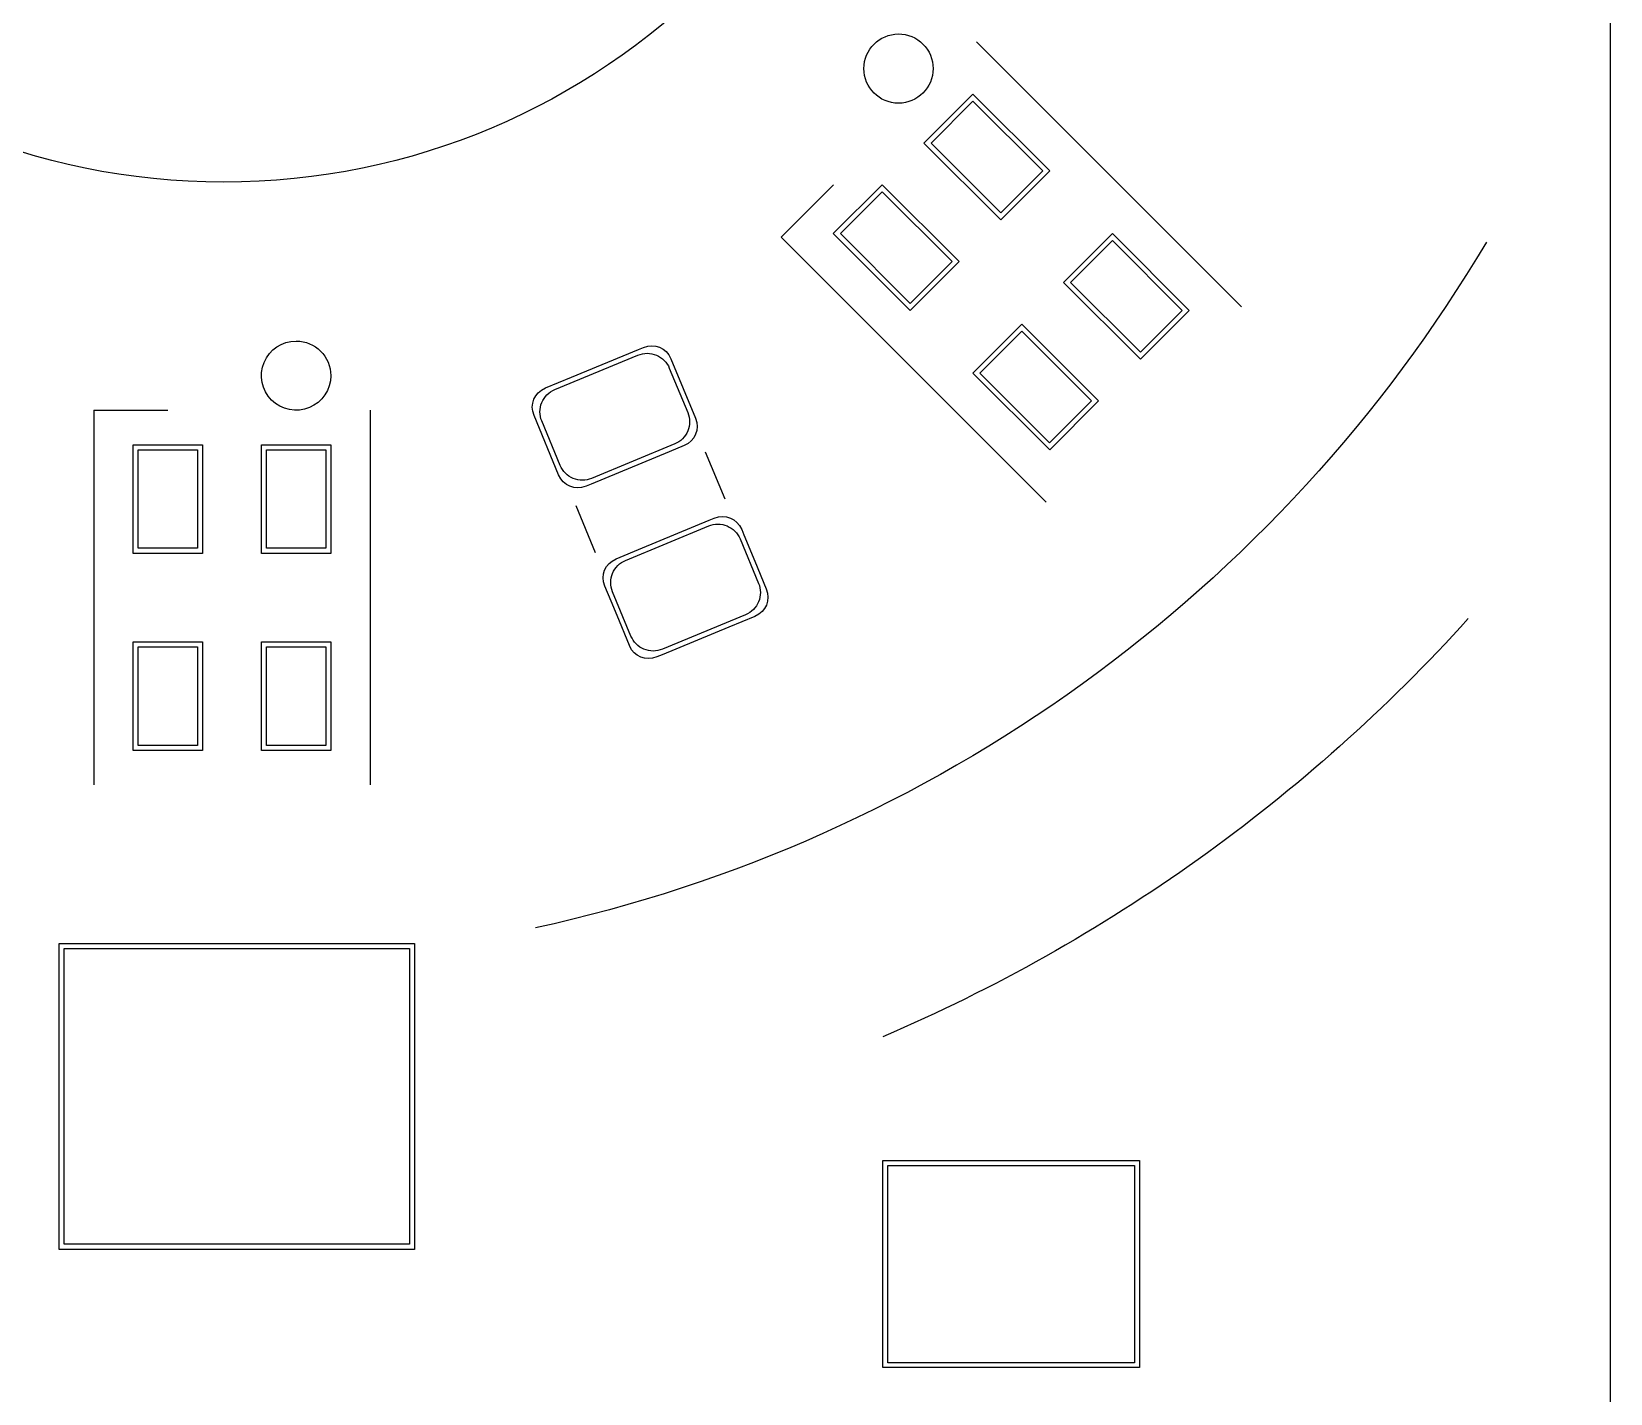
# Model space of a CAD drawing. Header units: millimetres. Extents: x 0 to 28, y 0 to 98.
# Drawn here: x 11.99 to 27.99, y 44.9 to 58.71 of the extents above; entities that cross this region are included whole.
import ezdxf

# ---------------------------------------------------------------- set-up
doc = ezdxf.new("R2010")
doc.units = ezdxf.units.MM
doc.layers.add('Make2D', color=178, linetype='Continuous', true_color=0x000000)

msp = doc.modelspace()

# ---------------------------------------------------------------- linework, layer by layer
at = {"layer": 'Make2D', "color": 178, "true_color": 0x000000}
for p, q in [((27.995, 2.74), (27.995, 95.239)), ((21.568, 58.608), (24.255, 55.921)), ((21.036, 57.582), (21.533, 58.079)), ((21.036, 57.582), (21.533, 58.079)), ((21.108, 57.582), (21.532, 58.006)), ((21.108, 57.582), (21.532, 58.006)), ((21.532, 58.006), (22.24, 57.3)), ((21.532, 58.006), (22.24, 57.3)), ((21.533, 58.079), (22.312, 57.299)), ((21.533, 58.079), (22.312, 57.299)), ((21.816, 56.803), (21.036, 57.582)), ((21.816, 56.803), (21.036, 57.582)), ((21.816, 56.875), (21.108, 57.582)), ((21.816, 56.875), (21.108, 57.582)), ((22.24, 57.3), (21.816, 56.875)), ((22.24, 57.3), (21.816, 56.875)), ((22.312, 57.299), (21.816, 56.803)), ((22.312, 57.299), (21.816, 56.803)), ((19.588, 56.628), (20.118, 57.158)), ((20.117, 56.663), (20.614, 57.159)), ((20.117, 56.663), (20.614, 57.159)), ((20.614, 57.159), (21.393, 56.38)), ((20.614, 57.159), (21.393, 56.38)), ((20.189, 56.663), (20.614, 57.087)), ((20.189, 56.663), (20.614, 57.087)), ((20.614, 57.087), (21.321, 56.38)), ((20.614, 57.087), (21.321, 56.38)), ((20.896, 55.884), (20.117, 56.663)), ((20.896, 55.884), (20.117, 56.663)), ((20.896, 55.956), (20.189, 56.663)), ((20.896, 55.956), (20.189, 56.663)), ((22.451, 56.168), (22.947, 56.664)), ((22.451, 56.168), (22.947, 56.664)), ((22.947, 56.664), (23.726, 55.885)), ((22.947, 56.664), (23.726, 55.885)), ((19.588, 56.628), (22.275, 53.941)), ((22.523, 56.168), (22.947, 56.592)), ((22.523, 56.168), (22.947, 56.592)), ((22.947, 56.592), (23.654, 55.885)), ((22.947, 56.592), (23.654, 55.885)), ((21.321, 56.38), (20.896, 55.956)), ((21.321, 56.38), (20.896, 55.956)), ((21.393, 56.38), (20.896, 55.884)), ((21.393, 56.38), (20.896, 55.884)), ((23.23, 55.389), (22.451, 56.168)), ((23.23, 55.389), (22.451, 56.168)), ((23.23, 55.461), (22.523, 56.168)), ((23.23, 55.461), (22.523, 56.168)), ((23.654, 55.885), (23.23, 55.461)), ((23.654, 55.885), (23.23, 55.461)), ((23.726, 55.885), (23.23, 55.389)), ((23.726, 55.885), (23.23, 55.389)), ((21.531, 55.249), (22.028, 55.745)), ((21.531, 55.249), (22.028, 55.745)), ((22.028, 55.745), (22.807, 54.966)), ((22.028, 55.745), (22.807, 54.966)), ((21.603, 55.249), (22.028, 55.673)), ((21.603, 55.249), (22.028, 55.673)), ((22.028, 55.673), (22.735, 54.966)), ((22.028, 55.673), (22.735, 54.966)), ((17.294, 55.082), (18.137, 55.431)), ((17.294, 55.082), (18.137, 55.431)), ((17.465, 55.208), (18.141, 55.487)), ((17.465, 55.208), (18.141, 55.487)), ((18.137, 55.431), (18.16, 55.439)), ((18.137, 55.431), (18.16, 55.439)), ((18.141, 55.487), (18.193, 55.509)), ((18.141, 55.487), (18.193, 55.509)), ((18.16, 55.439), (18.183, 55.445)), ((18.16, 55.439), (18.183, 55.445)), ((18.183, 55.445), (18.206, 55.448)), ((18.183, 55.445), (18.206, 55.448)), ((18.193, 55.509), (18.238, 55.523)), ((18.193, 55.509), (18.238, 55.523)), ((18.206, 55.448), (18.23, 55.45)), ((18.206, 55.448), (18.23, 55.45)), ((18.23, 55.45), (18.254, 55.448)), ((18.23, 55.45), (18.254, 55.448)), ((18.238, 55.523), (18.278, 55.527)), ((18.238, 55.523), (18.278, 55.527)), ((18.254, 55.448), (18.278, 55.445)), ((18.254, 55.448), (18.278, 55.445)), ((18.278, 55.527), (18.318, 55.523)), ((18.278, 55.527), (18.318, 55.523)), ((18.278, 55.445), (18.301, 55.439)), ((18.278, 55.445), (18.301, 55.439)), ((18.301, 55.439), (18.324, 55.431)), ((18.301, 55.439), (18.324, 55.431)), ((18.318, 55.523), (18.357, 55.511)), ((18.318, 55.523), (18.357, 55.511)), ((18.324, 55.431), (18.345, 55.421)), ((18.324, 55.431), (18.345, 55.421)), ((18.345, 55.421), (18.366, 55.408)), ((18.345, 55.421), (18.366, 55.408)), ((18.357, 55.511), (18.392, 55.492)), ((18.357, 55.511), (18.392, 55.492)), ((18.366, 55.408), (18.385, 55.394)), ((18.366, 55.408), (18.385, 55.394)), ((18.385, 55.394), (18.403, 55.378)), ((18.385, 55.394), (18.403, 55.378)), ((18.392, 55.492), (18.424, 55.467)), ((18.392, 55.492), (18.424, 55.467)), ((18.403, 55.378), (18.419, 55.36)), ((18.403, 55.378), (18.419, 55.36)), ((18.424, 55.467), (18.449, 55.435)), ((18.424, 55.467), (18.449, 55.435)), ((18.449, 55.435), (18.471, 55.394)), ((18.449, 55.435), (18.471, 55.394)), ((18.471, 55.394), (18.72, 54.792)), ((18.471, 55.394), (18.72, 54.792)), ((18.419, 55.36), (18.433, 55.341)), ((18.419, 55.36), (18.433, 55.341)), ((18.433, 55.341), (18.446, 55.321)), ((18.433, 55.341), (18.446, 55.321)), ((18.446, 55.321), (18.455, 55.299)), ((18.446, 55.321), (18.455, 55.299)), ((18.455, 55.299), (18.642, 54.849)), ((18.455, 55.299), (18.642, 54.849)), ((22.311, 54.47), (21.531, 55.249)), ((22.311, 54.47), (21.531, 55.249)), ((22.31, 54.542), (21.603, 55.249)), ((22.31, 54.542), (21.603, 55.249)), ((17.127, 55.05), (17.158, 55.075)), ((17.127, 55.05), (17.158, 55.075)), ((17.158, 55.075), (17.199, 55.098)), ((17.158, 55.075), (17.199, 55.098)), ((17.199, 55.098), (17.465, 55.208)), ((17.199, 55.098), (17.465, 55.208)), ((17.233, 55.045), (17.252, 55.059)), ((17.233, 55.045), (17.252, 55.059)), ((17.252, 55.059), (17.273, 55.072)), ((17.252, 55.059), (17.273, 55.072)), ((17.273, 55.072), (17.294, 55.082)), ((17.273, 55.072), (17.294, 55.082)), ((17.066, 54.904), (17.07, 54.944)), ((17.066, 54.904), (17.07, 54.944)), ((17.07, 54.864), (17.066, 54.904)), ((17.07, 54.864), (17.066, 54.904)), ((17.07, 54.944), (17.082, 54.983)), ((17.07, 54.944), (17.082, 54.983)), ((17.082, 54.983), (17.101, 55.019)), ((17.082, 54.983), (17.101, 55.019)), ((17.101, 55.019), (17.127, 55.05)), ((17.101, 55.019), (17.127, 55.05)), ((17.145, 54.88), (17.148, 54.904)), ((17.145, 54.88), (17.148, 54.904)), ((17.148, 54.904), (17.154, 54.927)), ((17.148, 54.904), (17.154, 54.927)), ((17.154, 54.927), (17.162, 54.95)), ((17.154, 54.927), (17.162, 54.95)), ((17.162, 54.95), (17.173, 54.971)), ((17.162, 54.95), (17.173, 54.971)), ((17.173, 54.971), (17.185, 54.992)), ((17.173, 54.971), (17.185, 54.992)), ((17.185, 54.992), (17.199, 55.011)), ((17.185, 54.992), (17.199, 55.011)), ((17.199, 55.011), (17.215, 55.029)), ((17.199, 55.011), (17.215, 55.029)), ((17.215, 55.029), (17.233, 55.045)), ((17.215, 55.029), (17.233, 55.045)), ((22.735, 54.966), (22.31, 54.542)), ((22.735, 54.966), (22.31, 54.542)), ((22.807, 54.966), (22.311, 54.47)), ((22.807, 54.966), (22.311, 54.47)), ((12.622, 54.872), (13.372, 54.872)), ((12.622, 54.872), (12.622, 51.072)), ((15.422, 54.872), (15.422, 51.072)), ((17.084, 54.82), (17.07, 54.864)), ((17.084, 54.82), (17.07, 54.864)), ((17.333, 54.218), (17.084, 54.82)), ((17.333, 54.218), (17.084, 54.82)), ((17.144, 54.856), (17.145, 54.88)), ((17.144, 54.856), (17.145, 54.88)), ((17.145, 54.833), (17.144, 54.856)), ((17.145, 54.833), (17.144, 54.856)), ((17.148, 54.809), (17.145, 54.833)), ((17.148, 54.809), (17.145, 54.833)), ((17.154, 54.786), (17.148, 54.809)), ((17.154, 54.786), (17.148, 54.809)), ((17.162, 54.764), (17.154, 54.786)), ((17.162, 54.764), (17.154, 54.786)), ((17.349, 54.313), (17.162, 54.764)), ((17.349, 54.313), (17.162, 54.764)), ((18.642, 54.849), (18.65, 54.826)), ((18.642, 54.849), (18.65, 54.826)), ((18.65, 54.826), (18.656, 54.803)), ((18.65, 54.826), (18.656, 54.803)), ((18.656, 54.803), (18.659, 54.779)), ((18.656, 54.803), (18.659, 54.779)), ((18.659, 54.779), (18.66, 54.755)), ((18.659, 54.779), (18.66, 54.755)), ((18.66, 54.755), (18.659, 54.731)), ((18.66, 54.755), (18.659, 54.731)), ((18.72, 54.792), (18.734, 54.748)), ((18.72, 54.792), (18.734, 54.748)), ((18.734, 54.748), (18.738, 54.707)), ((18.734, 54.748), (18.738, 54.707)), ((18.589, 54.583), (18.572, 54.567)), ((18.589, 54.583), (18.572, 54.567)), ((18.605, 54.601), (18.589, 54.583)), ((18.605, 54.601), (18.589, 54.583)), ((18.62, 54.62), (18.605, 54.601)), ((18.62, 54.62), (18.605, 54.601)), ((18.632, 54.64), (18.62, 54.62)), ((18.632, 54.64), (18.62, 54.62)), ((18.642, 54.662), (18.632, 54.64)), ((18.642, 54.662), (18.632, 54.64)), ((18.65, 54.685), (18.642, 54.662)), ((18.65, 54.685), (18.642, 54.662)), ((18.656, 54.708), (18.65, 54.685)), ((18.656, 54.708), (18.65, 54.685)), ((18.659, 54.731), (18.656, 54.708)), ((18.659, 54.731), (18.656, 54.708)), ((18.703, 54.593), (18.678, 54.562)), ((18.703, 54.593), (18.678, 54.562)), ((18.722, 54.629), (18.703, 54.593)), ((18.722, 54.629), (18.703, 54.593)), ((18.734, 54.668), (18.722, 54.629)), ((18.734, 54.668), (18.722, 54.629)), ((18.738, 54.707), (18.734, 54.668)), ((18.738, 54.707), (18.734, 54.668)), ((13.021, 53.421), (13.021, 54.523)), ((13.021, 54.523), (13.723, 54.523)), ((13.021, 53.421), (13.021, 54.523)), ((13.021, 54.523), (13.723, 54.523)), ((13.072, 53.472), (13.072, 54.472)), ((13.072, 54.472), (13.672, 54.472)), ((13.072, 53.472), (13.072, 54.472)), ((13.072, 54.472), (13.672, 54.472)), ((13.672, 54.472), (13.672, 53.472)), ((13.672, 54.472), (13.672, 53.472)), ((13.723, 54.523), (13.723, 53.421)), ((13.723, 54.523), (13.723, 53.421)), ((14.321, 53.421), (14.321, 54.523)), ((14.321, 54.523), (15.023, 54.523)), ((14.321, 53.421), (14.321, 54.523)), ((14.321, 54.523), (15.023, 54.523)), ((14.372, 53.472), (14.372, 54.472)), ((14.372, 54.472), (14.972, 54.472)), ((14.372, 53.472), (14.372, 54.472)), ((14.372, 54.472), (14.972, 54.472)), ((14.972, 54.472), (14.972, 53.472)), ((14.972, 54.472), (14.972, 53.472)), ((15.023, 54.523), (15.023, 53.421)), ((15.023, 54.523), (15.023, 53.421)), ((18.452, 54.451), (17.663, 54.124)), ((18.452, 54.451), (17.663, 54.124)), ((18.511, 54.53), (17.667, 54.181)), ((18.511, 54.53), (17.667, 54.181)), ((18.605, 54.515), (18.452, 54.451)), ((18.605, 54.515), (18.452, 54.451)), ((18.532, 54.54), (18.511, 54.53)), ((18.532, 54.54), (18.511, 54.53)), ((18.553, 54.553), (18.532, 54.54)), ((18.553, 54.553), (18.532, 54.54)), ((18.572, 54.567), (18.553, 54.553)), ((18.572, 54.567), (18.553, 54.553)), ((18.646, 54.536), (18.605, 54.515)), ((18.646, 54.536), (18.605, 54.515)), ((18.678, 54.562), (18.646, 54.536)), ((18.678, 54.562), (18.646, 54.536)), ((18.818, 54.45), (19.016, 53.973)), ((17.359, 54.292), (17.349, 54.313)), ((17.359, 54.292), (17.349, 54.313)), ((17.371, 54.271), (17.359, 54.292)), ((17.371, 54.271), (17.359, 54.292)), ((17.386, 54.251), (17.371, 54.271)), ((17.386, 54.251), (17.371, 54.271)), ((17.355, 54.177), (17.333, 54.218)), ((17.355, 54.177), (17.333, 54.218)), ((17.38, 54.146), (17.355, 54.177)), ((17.38, 54.146), (17.355, 54.177)), ((17.412, 54.119), (17.38, 54.146)), ((17.412, 54.119), (17.38, 54.146)), ((17.402, 54.234), (17.386, 54.251)), ((17.402, 54.234), (17.386, 54.251)), ((17.419, 54.218), (17.402, 54.234)), ((17.419, 54.218), (17.402, 54.234)), ((17.447, 54.101), (17.412, 54.119)), ((17.447, 54.101), (17.412, 54.119)), ((17.438, 54.204), (17.419, 54.218)), ((17.438, 54.204), (17.419, 54.218)), ((17.459, 54.191), (17.438, 54.204)), ((17.459, 54.191), (17.438, 54.204)), ((17.486, 54.089), (17.447, 54.101)), ((17.486, 54.089), (17.447, 54.101)), ((17.481, 54.181), (17.459, 54.191)), ((17.481, 54.181), (17.459, 54.191)), ((17.503, 54.173), (17.481, 54.181)), ((17.503, 54.173), (17.481, 54.181)), ((17.527, 54.167), (17.503, 54.173)), ((17.527, 54.167), (17.503, 54.173)), ((17.55, 54.163), (17.527, 54.167)), ((17.55, 54.163), (17.527, 54.167)), ((17.574, 54.162), (17.55, 54.163)), ((17.574, 54.162), (17.55, 54.163)), ((17.611, 54.103), (17.566, 54.089)), ((17.611, 54.103), (17.566, 54.089)), ((17.598, 54.163), (17.574, 54.162)), ((17.598, 54.163), (17.574, 54.162)), ((17.622, 54.167), (17.598, 54.163)), ((17.622, 54.167), (17.598, 54.163)), ((17.663, 54.124), (17.611, 54.103)), ((17.663, 54.124), (17.611, 54.103)), ((17.644, 54.173), (17.622, 54.167)), ((17.644, 54.173), (17.622, 54.167)), ((17.667, 54.181), (17.644, 54.173)), ((17.667, 54.181), (17.644, 54.173)), ((17.526, 54.085), (17.486, 54.089)), ((17.526, 54.085), (17.486, 54.089)), ((17.566, 54.089), (17.526, 54.085)), ((17.566, 54.089), (17.526, 54.085)), ((17.506, 53.907), (17.704, 53.429)), ((18.858, 53.756), (18.911, 53.777)), ((18.858, 53.756), (18.911, 53.777)), ((18.911, 53.777), (18.955, 53.791)), ((18.911, 53.777), (18.955, 53.791)), ((18.955, 53.791), (18.996, 53.795)), ((18.955, 53.791), (18.996, 53.795)), ((18.996, 53.795), (19.035, 53.791)), ((18.996, 53.795), (19.035, 53.791)), ((19.035, 53.791), (19.074, 53.779)), ((19.035, 53.791), (19.074, 53.779)), ((19.074, 53.779), (19.11, 53.76)), ((19.074, 53.779), (19.11, 53.76)), ((18.012, 53.35), (18.855, 53.699)), ((18.012, 53.35), (18.855, 53.699)), ((18.182, 53.476), (18.858, 53.756)), ((18.182, 53.476), (18.858, 53.756)), ((18.855, 53.699), (18.877, 53.707)), ((18.855, 53.699), (18.877, 53.707)), ((18.877, 53.707), (18.9, 53.712)), ((18.877, 53.707), (18.9, 53.712)), ((18.9, 53.712), (18.924, 53.716)), ((18.9, 53.712), (18.924, 53.716)), ((18.924, 53.716), (18.948, 53.717)), ((18.924, 53.716), (18.948, 53.717)), ((18.948, 53.717), (18.972, 53.716)), ((18.948, 53.717), (18.972, 53.716)), ((18.972, 53.716), (18.996, 53.712)), ((18.972, 53.716), (18.996, 53.712)), ((18.996, 53.712), (19.019, 53.707)), ((18.996, 53.712), (19.019, 53.707)), ((19.019, 53.707), (19.041, 53.699)), ((19.019, 53.707), (19.041, 53.699)), ((19.041, 53.699), (19.063, 53.688)), ((19.041, 53.699), (19.063, 53.688)), ((19.063, 53.688), (19.083, 53.676)), ((19.063, 53.688), (19.083, 53.676)), ((19.083, 53.676), (19.102, 53.662)), ((19.083, 53.676), (19.102, 53.662)), ((19.102, 53.662), (19.12, 53.646)), ((19.102, 53.662), (19.12, 53.646)), ((19.11, 53.76), (19.141, 53.735)), ((19.11, 53.76), (19.141, 53.735)), ((19.12, 53.646), (19.136, 53.628)), ((19.12, 53.646), (19.136, 53.628)), ((19.136, 53.628), (19.151, 53.609)), ((19.136, 53.628), (19.151, 53.609)), ((19.141, 53.735), (19.167, 53.703)), ((19.141, 53.735), (19.167, 53.703)), ((19.167, 53.703), (19.189, 53.662)), ((19.167, 53.703), (19.189, 53.662)), ((19.189, 53.662), (19.21, 53.61)), ((19.189, 53.662), (19.21, 53.61)), ((13.672, 53.472), (13.072, 53.472)), ((13.672, 53.472), (13.072, 53.472)), ((14.972, 53.472), (14.372, 53.472)), ((14.972, 53.472), (14.372, 53.472)), ((17.916, 53.366), (18.182, 53.476)), ((17.916, 53.366), (18.182, 53.476)), ((19.151, 53.609), (19.163, 53.588)), ((19.151, 53.609), (19.163, 53.588)), ((19.163, 53.588), (19.173, 53.567)), ((19.163, 53.588), (19.173, 53.567)), ((19.173, 53.567), (19.36, 53.116)), ((19.173, 53.567), (19.36, 53.116)), ((19.21, 53.61), (19.321, 53.343)), ((19.21, 53.61), (19.321, 53.343)), ((13.723, 53.421), (13.021, 53.421)), ((13.723, 53.421), (13.021, 53.421)), ((15.023, 53.421), (14.321, 53.421)), ((15.023, 53.421), (14.321, 53.421)), ((17.818, 53.286), (17.844, 53.318)), ((17.818, 53.286), (17.844, 53.318)), ((17.844, 53.318), (17.875, 53.343)), ((17.844, 53.318), (17.875, 53.343)), ((17.875, 53.343), (17.916, 53.366)), ((17.875, 53.343), (17.916, 53.366)), ((17.916, 53.279), (17.933, 53.297)), ((17.916, 53.279), (17.933, 53.297)), ((17.933, 53.297), (17.95, 53.313)), ((17.933, 53.297), (17.95, 53.313)), ((17.95, 53.313), (17.969, 53.327)), ((17.95, 53.313), (17.969, 53.327)), ((17.969, 53.327), (17.99, 53.339)), ((17.969, 53.327), (17.99, 53.339)), ((17.99, 53.339), (18.012, 53.35)), ((17.99, 53.339), (18.012, 53.35)), ((19.321, 53.343), (19.438, 53.06)), ((19.321, 53.343), (19.438, 53.06)), ((17.783, 53.172), (17.788, 53.212)), ((17.783, 53.172), (17.788, 53.212)), ((17.788, 53.132), (17.783, 53.172)), ((17.788, 53.132), (17.783, 53.172)), ((17.788, 53.212), (17.799, 53.251)), ((17.788, 53.212), (17.799, 53.251)), ((17.799, 53.251), (17.818, 53.286)), ((17.799, 53.251), (17.818, 53.286)), ((17.861, 53.124), (17.862, 53.148)), ((17.861, 53.124), (17.862, 53.148)), ((17.862, 53.148), (17.866, 53.172)), ((17.862, 53.148), (17.866, 53.172)), ((17.866, 53.172), (17.872, 53.195)), ((17.866, 53.172), (17.872, 53.195)), ((17.872, 53.195), (17.88, 53.218)), ((17.872, 53.195), (17.88, 53.218)), ((17.88, 53.218), (17.89, 53.239)), ((17.88, 53.218), (17.89, 53.239)), ((17.89, 53.239), (17.902, 53.26)), ((17.89, 53.239), (17.902, 53.26)), ((17.902, 53.26), (17.916, 53.279)), ((17.902, 53.26), (17.916, 53.279)), ((17.801, 53.087), (17.788, 53.132)), ((17.801, 53.087), (17.788, 53.132)), ((17.864, 52.935), (17.801, 53.087)), ((17.864, 52.935), (17.801, 53.087)), ((17.862, 53.101), (17.861, 53.124)), ((17.862, 53.101), (17.861, 53.124)), ((17.866, 53.077), (17.862, 53.101)), ((17.866, 53.077), (17.862, 53.101)), ((17.872, 53.054), (17.866, 53.077)), ((17.872, 53.054), (17.866, 53.077)), ((17.88, 53.031), (17.872, 53.054)), ((17.88, 53.031), (17.872, 53.054)), ((18.066, 52.581), (17.88, 53.031)), ((18.066, 52.581), (17.88, 53.031)), ((19.36, 53.116), (19.368, 53.094)), ((19.36, 53.116), (19.368, 53.094)), ((19.368, 53.094), (19.374, 53.071)), ((19.368, 53.094), (19.374, 53.071)), ((19.374, 52.976), (19.368, 52.952)), ((19.374, 52.976), (19.368, 52.952)), ((19.374, 53.071), (19.377, 53.047)), ((19.374, 53.071), (19.377, 53.047)), ((19.377, 52.999), (19.374, 52.976)), ((19.377, 52.999), (19.374, 52.976)), ((19.377, 53.047), (19.378, 53.023)), ((19.377, 53.047), (19.378, 53.023)), ((19.378, 53.023), (19.377, 52.999)), ((19.378, 53.023), (19.377, 52.999)), ((19.438, 53.06), (19.451, 53.016)), ((19.438, 53.06), (19.451, 53.016)), ((19.451, 53.016), (19.455, 52.975)), ((19.451, 53.016), (19.455, 52.975)), ((19.455, 52.975), (19.451, 52.935)), ((19.455, 52.975), (19.451, 52.935)), ((17.925, 52.789), (17.864, 52.935)), ((17.925, 52.789), (17.864, 52.935)), ((19.27, 52.82), (19.249, 52.808)), ((19.27, 52.82), (19.249, 52.808)), ((19.289, 52.835), (19.27, 52.82)), ((19.289, 52.835), (19.27, 52.82)), ((19.307, 52.851), (19.289, 52.835)), ((19.307, 52.851), (19.289, 52.835)), ((19.323, 52.868), (19.307, 52.851)), ((19.323, 52.868), (19.307, 52.851)), ((19.337, 52.888), (19.323, 52.868)), ((19.337, 52.888), (19.323, 52.868)), ((19.349, 52.908), (19.337, 52.888)), ((19.349, 52.908), (19.337, 52.888)), ((19.36, 52.93), (19.349, 52.908)), ((19.36, 52.93), (19.349, 52.908)), ((19.368, 52.952), (19.36, 52.93)), ((19.368, 52.952), (19.36, 52.93)), ((19.395, 52.83), (19.364, 52.804)), ((19.395, 52.83), (19.364, 52.804)), ((19.421, 52.861), (19.395, 52.83)), ((19.421, 52.861), (19.395, 52.83)), ((19.44, 52.897), (19.421, 52.861)), ((19.44, 52.897), (19.421, 52.861)), ((19.451, 52.935), (19.44, 52.897)), ((19.451, 52.935), (19.44, 52.897)), ((18.05, 52.486), (17.925, 52.789)), ((18.05, 52.486), (17.925, 52.789)), ((19.057, 52.672), (18.381, 52.392)), ((19.057, 52.672), (18.381, 52.392)), ((19.228, 52.798), (18.385, 52.449)), ((19.228, 52.798), (18.385, 52.449)), ((19.323, 52.782), (19.057, 52.672)), ((19.323, 52.782), (19.057, 52.672)), ((19.249, 52.808), (19.228, 52.798)), ((19.249, 52.808), (19.228, 52.798)), ((19.364, 52.804), (19.323, 52.782)), ((19.364, 52.804), (19.323, 52.782)), ((13.021, 51.421), (13.021, 52.523)), ((13.021, 52.523), (13.723, 52.523)), ((13.021, 51.421), (13.021, 52.523)), ((13.021, 52.523), (13.723, 52.523)), ((13.723, 52.523), (13.723, 51.421)), ((13.723, 52.523), (13.723, 51.421)), ((14.321, 51.421), (14.321, 52.523)), ((14.321, 52.523), (15.023, 52.523)), ((14.321, 51.421), (14.321, 52.523)), ((14.321, 52.523), (15.023, 52.523)), ((15.023, 52.523), (15.023, 51.421)), ((15.023, 52.523), (15.023, 51.421)), ((18.077, 52.559), (18.066, 52.581)), ((18.077, 52.559), (18.066, 52.581)), ((18.089, 52.539), (18.077, 52.559)), ((18.089, 52.539), (18.077, 52.559)), ((18.103, 52.519), (18.089, 52.539)), ((18.103, 52.519), (18.089, 52.539)), ((18.119, 52.502), (18.103, 52.519)), ((18.119, 52.502), (18.103, 52.519)), ((18.137, 52.486), (18.119, 52.502)), ((18.137, 52.486), (18.119, 52.502)), ((13.072, 51.472), (13.072, 52.472)), ((13.072, 52.472), (13.672, 52.472)), ((13.072, 51.472), (13.072, 52.472)), ((13.072, 52.472), (13.672, 52.472)), ((13.672, 52.472), (13.672, 51.472)), ((13.672, 52.472), (13.672, 51.472)), ((14.372, 51.472), (14.372, 52.472)), ((14.372, 52.472), (14.972, 52.472)), ((14.372, 51.472), (14.372, 52.472)), ((14.372, 52.472), (14.972, 52.472)), ((14.972, 52.472), (14.972, 51.472)), ((14.972, 52.472), (14.972, 51.472)), ((18.072, 52.444), (18.05, 52.486)), ((18.072, 52.444), (18.05, 52.486)), ((18.098, 52.413), (18.072, 52.444)), ((18.098, 52.413), (18.072, 52.444)), ((18.129, 52.388), (18.098, 52.413)), ((18.129, 52.388), (18.098, 52.413)), ((18.165, 52.369), (18.129, 52.388)), ((18.165, 52.369), (18.129, 52.388)), ((18.156, 52.471), (18.137, 52.486)), ((18.156, 52.471), (18.137, 52.486)), ((18.176, 52.459), (18.156, 52.471)), ((18.176, 52.459), (18.156, 52.471)), ((18.204, 52.357), (18.165, 52.369)), ((18.204, 52.357), (18.165, 52.369)), ((18.198, 52.449), (18.176, 52.459)), ((18.198, 52.449), (18.176, 52.459)), ((18.221, 52.441), (18.198, 52.449)), ((18.221, 52.441), (18.198, 52.449)), ((18.243, 52.353), (18.204, 52.357)), ((18.243, 52.353), (18.204, 52.357)), ((18.244, 52.435), (18.221, 52.441)), ((18.244, 52.435), (18.221, 52.441)), ((18.284, 52.357), (18.243, 52.353)), ((18.284, 52.357), (18.243, 52.353)), ((18.268, 52.431), (18.244, 52.435)), ((18.268, 52.431), (18.244, 52.435)), ((18.291, 52.43), (18.268, 52.431)), ((18.291, 52.43), (18.268, 52.431)), ((18.328, 52.371), (18.284, 52.357)), ((18.328, 52.371), (18.284, 52.357)), ((18.315, 52.431), (18.291, 52.43)), ((18.315, 52.431), (18.291, 52.43)), ((18.339, 52.435), (18.315, 52.431)), ((18.339, 52.435), (18.315, 52.431)), ((18.381, 52.392), (18.328, 52.371)), ((18.381, 52.392), (18.328, 52.371)), ((18.362, 52.441), (18.339, 52.435)), ((18.362, 52.441), (18.339, 52.435)), ((18.385, 52.449), (18.362, 52.441)), ((18.385, 52.449), (18.362, 52.441)), ((13.723, 51.421), (13.021, 51.421)), ((13.723, 51.421), (13.021, 51.421)), ((13.672, 51.472), (13.072, 51.472)), ((13.672, 51.472), (13.072, 51.472)), ((15.023, 51.421), (14.321, 51.421)), ((15.023, 51.421), (14.321, 51.421)), ((14.972, 51.472), (14.372, 51.472)), ((14.972, 51.472), (14.372, 51.472)), ((12.27, 46.362), (12.27, 49.464)), ((12.27, 49.464), (15.872, 49.464)), ((12.27, 46.362), (12.27, 49.464)), ((12.27, 49.464), (15.872, 49.464)), ((15.872, 49.464), (15.872, 46.362)), ((15.872, 49.464), (15.872, 46.362)), ((12.322, 46.414), (12.322, 49.414)), ((12.322, 49.414), (15.821, 49.414)), ((12.322, 46.414), (12.322, 49.414)), ((12.322, 49.414), (15.821, 49.414)), ((15.821, 49.414), (15.821, 46.414)), ((15.821, 49.414), (15.821, 46.414)), ((20.62, 45.163), (20.62, 47.265)), ((20.62, 47.265), (23.222, 47.265)), ((20.62, 45.163), (20.62, 47.265)), ((20.62, 47.265), (23.222, 47.265)), ((20.671, 45.213), (20.671, 47.213)), ((20.671, 47.213), (23.172, 47.213)), ((20.671, 45.213), (20.671, 47.213)), ((20.671, 47.213), (23.172, 47.213)), ((23.172, 47.213), (23.172, 45.213)), ((23.172, 47.213), (23.172, 45.213)), ((23.222, 47.265), (23.222, 45.163)), ((23.222, 47.265), (23.222, 45.163)), ((15.821, 46.414), (12.322, 46.414)), ((15.821, 46.414), (12.322, 46.414)), ((15.872, 46.362), (12.27, 46.362)), ((15.872, 46.362), (12.27, 46.362)), ((23.222, 45.163), (20.62, 45.163)), ((23.222, 45.163), (20.62, 45.163)), ((23.172, 45.213), (20.671, 45.213)), ((23.172, 45.213), (20.671, 45.213))]:
    msp.add_line(p, q, dxfattribs=at)
msp.add_circle((13.938, 64.161), 6.975, dxfattribs=at)
at = {"layer": 'Make2D', "color": 178, "true_color": 0x000000, "extrusion": (0, 0, -1)}
for centre, radius, start, end in [((-20.778, 58.337), 0.351, 180, 90), ((-20.778, 58.338), 0.351, 89.966, 180), ((-20.778, 58.338), 0.351, 180, 180.034), ((-13.925, 64.176), 14.896, 210.6679, 257.6989), ((-14.672, 55.223), 0.351, 180.0282, 90.0294), ((-14.672, 55.223), 0.351, 90.0115, 180), ((-14.672, 55.223), 0.351, 180, 180.0461), ((-13.904, 64.189), 17.049, 222.1021, 246.7994)]:
    msp.add_arc(centre, radius, start, end, dxfattribs=at)

doc.saveas('drawing.dxf')
